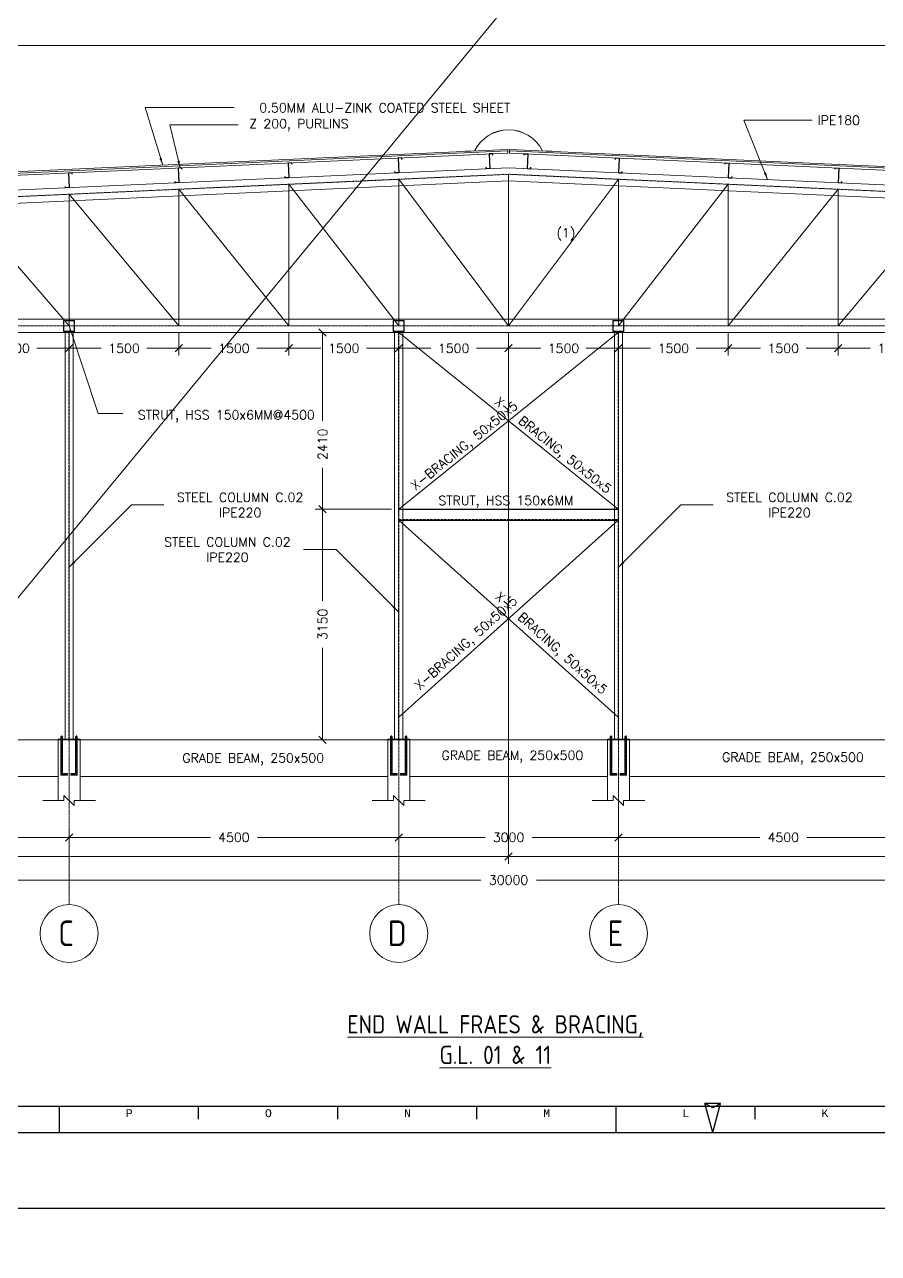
# Model space of a CAD drawing. Header units: millimetres. Extents: x -388065 to 2372687422, y -192755 to 667797.
# Drawn here: x 1427601 to 1439258, y 379737 to 396511 of the extents above; entities that cross this region are included whole.
import ezdxf

# ---------------------------------------------------------------- set-up
doc = ezdxf.new("R2010")
doc.units = ezdxf.units.MM
doc.linetypes.add('CENTER', pattern=[2, 1.25, -0.25, 0.25, -0.25])
doc.linetypes.add('HIDDEN2', pattern=[4.7625, 3.175, -1.5875])
doc.layers.add('Label', color=192, linetype='Continuous')
doc.layers.add('LOGO', color=250, linetype='Continuous')
for name, color, linetype, lineweight in [('STR-CL', 1, 'CENTER', 9), ('STR-CONC_IN_SEC', 7, 'Continuous', 15), ('STR-DIM', 1, 'Continuous', 9), ('STR-GRID', 248, 'Continuous', 9), ('STR-STEEL', 6, 'Continuous', 30), ('STR-STEEL_IN_SEC', 6, 'Continuous', 15), ('STR-STEEL_IN_SEC_HIDD', 6, 'HIDDEN2', 15), ('STR-TEXT', 7, 'Continuous', 9)]:
    doc.layers.add(name, color=color, linetype=linetype, lineweight=lineweight)
doc.styles.add('MINA_MM_ANNOT_PLAN', font='dim.shx', dxfattribs={"height": 350})
doc.styles.add('MINA_MM_LAYOUT', font='dim.shx', dxfattribs={"height": 250})
doc.styles.add('MINA_MM_X-SEC', font='romans.shx', dxfattribs={"height": 125})
doc.styles.add('STANDART', font='MONOTXT.shx')
doc.dimstyles.new('MINA_MM_X-SEC', dxfattribs={"dimtxt": 125, "dimasz": 100, "dimexe": 100, "dimexo": 100, "dimgap": 100, "dimtad": 0, "dimdec": 0, "dimzin": 0, "dimdsep": 46, "dimtxsty": 'MINA_MM_X-SEC', "dimblk": 'OBLIQUE', "dimcen": 0.09, "dimclrd": 256, "dimclre": 256, "dimclrt": 7, "dimadec": 0, "dimazin": 0, "dimtfac": 1, "dimtdec": 0, "dimtix": 1, "dimtofl": 0, "dimtmove": 0, "dimatfit": 0, "dimfxl": 1, "dimtolj": 1, "dimtzin": 0, "dimlwd": -1, "dimlwe": -1, "dimarcsym": 0})

# ---------------------------------------------------------------- blocks, each defined once
blk = doc.blocks.new('_OBLIQUE')
at = {"color": 0, "linetype": 'ByBlock'}
blk.add_line((-0.5, -0.5), (0.5, 0.5), dxfattribs=at)
blk = doc.blocks.new('*D1613')
at = {"layer": 'Defpoints', "color": 0, "ltscale": 10, "transparency": 16777216}
for p in [(1426709, 392398), (1428209, 392398), (1428209, 392092)]:
    blk.add_point(p, dxfattribs=at)
at = {"layer": 'STR-DIM', "ltscale": 10, "transparency": 16777216}
for p, q in [((1426709, 392298), (1426709, 391992)), ((1428209, 392298), (1428209, 391992)), ((1426709, 392092), (1427147, 392092)), ((1428209, 392092), (1427770, 392092))]:
    blk.add_line(p, q, dxfattribs=at)
at = {"layer": 'STR-DIM', "ltscale": 10, "transparency": 16777216, "xscale": 100, "yscale": 100, "zscale": 100, "rotation": 180}
blk.add_blockref('_OBLIQUE', (1426709, 392092), dxfattribs=at)
at = {"layer": 'STR-DIM', "ltscale": 10, "transparency": 16777216, "xscale": 100, "yscale": 100, "zscale": 100}
blk.add_blockref('_OBLIQUE', (1428209, 392092), dxfattribs=at)
at = {"layer": 'STR-DIM', "color": 7, "ltscale": 10, "transparency": 16777216, "insert": (1427459, 392092), "char_height": 125, "attachment_point": 5, "style": 'MINA_MM_X-SEC'}
blk.add_mtext('\\A1;1500', dxfattribs=at)
blk = doc.blocks.new('*D1614')
at = {"layer": 'Defpoints', "color": 0, "ltscale": 10, "transparency": 16777216}
for p in [(1428209, 392398), (1429709, 392398), (1429709, 392092)]:
    blk.add_point(p, dxfattribs=at)
at = {"layer": 'STR-DIM', "ltscale": 10, "transparency": 16777216}
for p, q in [((1428209, 392298), (1428209, 391992)), ((1429709, 392298), (1429709, 391992)), ((1428209, 392092), (1428647, 392092)), ((1429709, 392092), (1429270, 392092))]:
    blk.add_line(p, q, dxfattribs=at)
at = {"layer": 'STR-DIM', "ltscale": 10, "transparency": 16777216, "xscale": 100, "yscale": 100, "zscale": 100, "rotation": 180}
blk.add_blockref('_OBLIQUE', (1428209, 392092), dxfattribs=at)
at = {"layer": 'STR-DIM', "ltscale": 10, "transparency": 16777216, "xscale": 100, "yscale": 100, "zscale": 100}
blk.add_blockref('_OBLIQUE', (1429709, 392092), dxfattribs=at)
at = {"layer": 'STR-DIM', "color": 7, "ltscale": 10, "transparency": 16777216, "insert": (1428959, 392092), "char_height": 125, "attachment_point": 5, "style": 'MINA_MM_X-SEC'}
blk.add_mtext('\\A1;1500', dxfattribs=at)
blk = doc.blocks.new('*D1615')
at = {"layer": 'Defpoints', "color": 0, "ltscale": 10, "transparency": 16777216}
for p in [(1429709, 392398), (1431209, 392398), (1431209, 392092)]:
    blk.add_point(p, dxfattribs=at)
at = {"layer": 'STR-DIM', "ltscale": 10, "transparency": 16777216}
for p, q in [((1429709, 392298), (1429709, 391992)), ((1431209, 392298), (1431209, 391992)), ((1429709, 392092), (1430147, 392092)), ((1431209, 392092), (1430770, 392092))]:
    blk.add_line(p, q, dxfattribs=at)
at = {"layer": 'STR-DIM', "ltscale": 10, "transparency": 16777216, "xscale": 100, "yscale": 100, "zscale": 100, "rotation": 180}
blk.add_blockref('_OBLIQUE', (1429709, 392092), dxfattribs=at)
at = {"layer": 'STR-DIM', "ltscale": 10, "transparency": 16777216, "xscale": 100, "yscale": 100, "zscale": 100}
blk.add_blockref('_OBLIQUE', (1431209, 392092), dxfattribs=at)
at = {"layer": 'STR-DIM', "color": 7, "ltscale": 10, "transparency": 16777216, "insert": (1430459, 392092), "char_height": 125, "attachment_point": 5, "style": 'MINA_MM_X-SEC'}
blk.add_mtext('\\A1;1500', dxfattribs=at)
blk = doc.blocks.new('*D1616')
at = {"layer": 'Defpoints', "color": 0, "ltscale": 10, "transparency": 16777216}
for p in [(1431209, 392398), (1432709, 392398), (1432709, 392092)]:
    blk.add_point(p, dxfattribs=at)
at = {"layer": 'STR-DIM', "ltscale": 10, "transparency": 16777216}
for p, q in [((1431209, 392298), (1431209, 391992)), ((1432709, 392298), (1432709, 391992)), ((1431209, 392092), (1431647, 392092)), ((1432709, 392092), (1432270, 392092))]:
    blk.add_line(p, q, dxfattribs=at)
at = {"layer": 'STR-DIM', "ltscale": 10, "transparency": 16777216, "xscale": 100, "yscale": 100, "zscale": 100, "rotation": 180}
blk.add_blockref('_OBLIQUE', (1431209, 392092), dxfattribs=at)
at = {"layer": 'STR-DIM', "ltscale": 10, "transparency": 16777216, "xscale": 100, "yscale": 100, "zscale": 100}
blk.add_blockref('_OBLIQUE', (1432709, 392092), dxfattribs=at)
at = {"layer": 'STR-DIM', "color": 7, "ltscale": 10, "transparency": 16777216, "insert": (1431959, 392092), "char_height": 125, "attachment_point": 5, "style": 'MINA_MM_X-SEC'}
blk.add_mtext('\\A1;1500', dxfattribs=at)
blk = doc.blocks.new('*D1617')
at = {"layer": 'Defpoints', "color": 0, "ltscale": 10, "transparency": 16777216}
for p in [(1432709, 392398), (1434209, 392398), (1434209, 392092)]:
    blk.add_point(p, dxfattribs=at)
at = {"layer": 'STR-DIM', "ltscale": 10, "transparency": 16777216}
for p, q in [((1432709, 392298), (1432709, 391992)), ((1434209, 392298), (1434209, 391992)), ((1432709, 392092), (1433147, 392092)), ((1434209, 392092), (1433770, 392092))]:
    blk.add_line(p, q, dxfattribs=at)
at = {"layer": 'STR-DIM', "ltscale": 10, "transparency": 16777216, "xscale": 100, "yscale": 100, "zscale": 100, "rotation": 180}
blk.add_blockref('_OBLIQUE', (1432709, 392092), dxfattribs=at)
at = {"layer": 'STR-DIM', "ltscale": 10, "transparency": 16777216, "xscale": 100, "yscale": 100, "zscale": 100}
blk.add_blockref('_OBLIQUE', (1434209, 392092), dxfattribs=at)
at = {"layer": 'STR-DIM', "color": 7, "ltscale": 10, "transparency": 16777216, "insert": (1433459, 392092), "char_height": 125, "attachment_point": 5, "style": 'MINA_MM_X-SEC'}
blk.add_mtext('\\A1;1500', dxfattribs=at)
blk = doc.blocks.new('*D1618')
at = {"layer": 'Defpoints', "color": 0, "ltscale": 10, "transparency": 16777216}
for p in [(1449209, 384833), (1419209, 384499), (1449209, 384499)]:
    blk.add_point(p, dxfattribs=at)
at = {"layer": 'STR-DIM', "ltscale": 10, "transparency": 16777216}
for p, q in [((1419209, 384599), (1419209, 384933)), ((1419209, 384833), (1433829, 384833)), ((1449209, 384833), (1434588, 384833)), ((1449209, 384599), (1449209, 384933))]:
    blk.add_line(p, q, dxfattribs=at)
at = {"layer": 'STR-DIM', "ltscale": 10, "transparency": 16777216, "xscale": 100, "yscale": 100, "zscale": 100, "rotation": 180}
blk.add_blockref('_OBLIQUE', (1419209, 384833), dxfattribs=at)
at = {"layer": 'STR-DIM', "ltscale": 10, "transparency": 16777216, "xscale": 100, "yscale": 100, "zscale": 100}
blk.add_blockref('_OBLIQUE', (1449209, 384833), dxfattribs=at)
at = {"layer": 'STR-DIM', "color": 7, "ltscale": 10, "transparency": 16777216, "insert": (1434209, 384833), "char_height": 125, "attachment_point": 5, "style": 'MINA_MM_X-SEC'}
blk.add_mtext('\\A1;30000', dxfattribs=at)
blk = doc.blocks.new('*D1552')
at = {"layer": 'Defpoints', "color": 0, "ltscale": 10, "transparency": 16777216}
for p in [(1438709, 392398), (1440209, 392398), (1438709, 392092)]:
    blk.add_point(p, dxfattribs=at)
at = {"layer": 'STR-DIM', "ltscale": 10, "transparency": 16777216}
for p, q in [((1438709, 392298), (1438709, 391992)), ((1440209, 392298), (1440209, 391992)), ((1438709, 392092), (1439147, 392092)), ((1440209, 392092), (1439770, 392092))]:
    blk.add_line(p, q, dxfattribs=at)
at = {"layer": 'STR-DIM', "ltscale": 10, "transparency": 16777216, "xscale": 100, "yscale": 100, "zscale": 100, "rotation": 180}
blk.add_blockref('_OBLIQUE', (1438709, 392092), dxfattribs=at)
at = {"layer": 'STR-DIM', "ltscale": 10, "transparency": 16777216, "xscale": 100, "yscale": 100, "zscale": 100}
blk.add_blockref('_OBLIQUE', (1440209, 392092), dxfattribs=at)
at = {"layer": 'STR-DIM', "color": 7, "ltscale": 10, "transparency": 16777216, "insert": (1439459, 392092), "char_height": 125, "attachment_point": 5, "style": 'MINA_MM_X-SEC'}
blk.add_mtext('\\A1;1500', dxfattribs=at)
blk = doc.blocks.new('*D1553')
at = {"layer": 'Defpoints', "color": 0, "ltscale": 10, "transparency": 16777216}
for p in [(1437209, 392398), (1438709, 392398), (1437209, 392092)]:
    blk.add_point(p, dxfattribs=at)
at = {"layer": 'STR-DIM', "ltscale": 10, "transparency": 16777216}
for p, q in [((1437209, 392298), (1437209, 391992)), ((1438709, 392298), (1438709, 391992)), ((1437209, 392092), (1437647, 392092)), ((1438709, 392092), (1438270, 392092))]:
    blk.add_line(p, q, dxfattribs=at)
at = {"layer": 'STR-DIM', "ltscale": 10, "transparency": 16777216, "xscale": 100, "yscale": 100, "zscale": 100, "rotation": 180}
blk.add_blockref('_OBLIQUE', (1437209, 392092), dxfattribs=at)
at = {"layer": 'STR-DIM', "ltscale": 10, "transparency": 16777216, "xscale": 100, "yscale": 100, "zscale": 100}
blk.add_blockref('_OBLIQUE', (1438709, 392092), dxfattribs=at)
at = {"layer": 'STR-DIM', "color": 7, "ltscale": 10, "transparency": 16777216, "insert": (1437959, 392092), "char_height": 125, "attachment_point": 5, "style": 'MINA_MM_X-SEC'}
blk.add_mtext('\\A1;1500', dxfattribs=at)
blk = doc.blocks.new('*D1554')
at = {"layer": 'Defpoints', "color": 0, "ltscale": 10, "transparency": 16777216}
for p in [(1435709, 392398), (1437209, 392398), (1435709, 392092)]:
    blk.add_point(p, dxfattribs=at)
at = {"layer": 'STR-DIM', "ltscale": 10, "transparency": 16777216}
for p, q in [((1435709, 392298), (1435709, 391992)), ((1437209, 392298), (1437209, 391992)), ((1435709, 392092), (1436147, 392092)), ((1437209, 392092), (1436770, 392092))]:
    blk.add_line(p, q, dxfattribs=at)
at = {"layer": 'STR-DIM', "ltscale": 10, "transparency": 16777216, "xscale": 100, "yscale": 100, "zscale": 100, "rotation": 180}
blk.add_blockref('_OBLIQUE', (1435709, 392092), dxfattribs=at)
at = {"layer": 'STR-DIM', "ltscale": 10, "transparency": 16777216, "xscale": 100, "yscale": 100, "zscale": 100}
blk.add_blockref('_OBLIQUE', (1437209, 392092), dxfattribs=at)
at = {"layer": 'STR-DIM', "color": 7, "ltscale": 10, "transparency": 16777216, "insert": (1436459, 392092), "char_height": 125, "attachment_point": 5, "style": 'MINA_MM_X-SEC'}
blk.add_mtext('\\A1;1500', dxfattribs=at)
blk = doc.blocks.new('*D1555')
at = {"layer": 'Defpoints', "color": 0, "ltscale": 10, "transparency": 16777216}
for p in [(1434209, 392398), (1435709, 392398), (1434209, 392092)]:
    blk.add_point(p, dxfattribs=at)
at = {"layer": 'STR-DIM', "ltscale": 10, "transparency": 16777216}
for p, q in [((1434209, 392298), (1434209, 391992)), ((1435709, 392298), (1435709, 391992)), ((1434209, 392092), (1434647, 392092)), ((1435709, 392092), (1435270, 392092))]:
    blk.add_line(p, q, dxfattribs=at)
at = {"layer": 'STR-DIM', "ltscale": 10, "transparency": 16777216, "xscale": 100, "yscale": 100, "zscale": 100, "rotation": 180}
blk.add_blockref('_OBLIQUE', (1434209, 392092), dxfattribs=at)
at = {"layer": 'STR-DIM', "ltscale": 10, "transparency": 16777216, "xscale": 100, "yscale": 100, "zscale": 100}
blk.add_blockref('_OBLIQUE', (1435709, 392092), dxfattribs=at)
at = {"layer": 'STR-DIM', "color": 7, "ltscale": 10, "transparency": 16777216, "insert": (1434959, 392092), "char_height": 125, "attachment_point": 5, "style": 'MINA_MM_X-SEC'}
blk.add_mtext('\\A1;1500', dxfattribs=at)
blk = doc.blocks.new('*D1557')
at = {"layer": 'Defpoints', "color": 0, "ltscale": 10, "transparency": 16777216}
for p in [(1434209, 392398), (1419209, 385664), (1434209, 385154)]:
    blk.add_point(p, dxfattribs=at)
at = {"layer": 'STR-DIM', "ltscale": 10, "transparency": 16777216}
for p, q in [((1434209, 392298), (1434209, 385054)), ((1419209, 385564), (1419209, 385054)), ((1419209, 385154), (1426338, 385154)), ((1434209, 385154), (1427079, 385154))]:
    blk.add_line(p, q, dxfattribs=at)
at = {"layer": 'STR-DIM', "ltscale": 10, "transparency": 16777216, "xscale": 100, "yscale": 100, "zscale": 100, "rotation": 180}
blk.add_blockref('_OBLIQUE', (1419209, 385154), dxfattribs=at)
at = {"layer": 'STR-DIM', "ltscale": 10, "transparency": 16777216, "xscale": 100, "yscale": 100, "zscale": 100}
blk.add_blockref('_OBLIQUE', (1434209, 385154), dxfattribs=at)
at = {"layer": 'STR-DIM', "color": 7, "ltscale": 10, "transparency": 16777216, "insert": (1426709, 385154), "char_height": 125, "attachment_point": 5, "style": 'MINA_MM_X-SEC'}
blk.add_mtext('\\A1;15000', dxfattribs=at)
blk = doc.blocks.new('*D1558')
at = {"layer": 'Defpoints', "color": 0, "ltscale": 10, "transparency": 16777216}
for p in [(1434209, 392398), (1449209, 385664), (1434209, 385154)]:
    blk.add_point(p, dxfattribs=at)
at = {"layer": 'STR-DIM', "ltscale": 10, "transparency": 16777216}
for p, q in [((1434209, 392298), (1434209, 385054)), ((1449209, 385564), (1449209, 385054)), ((1434209, 385154), (1441338, 385154)), ((1449209, 385154), (1442079, 385154))]:
    blk.add_line(p, q, dxfattribs=at)
at = {"layer": 'STR-DIM', "ltscale": 10, "transparency": 16777216, "xscale": 100, "yscale": 100, "zscale": 100, "rotation": 180}
blk.add_blockref('_OBLIQUE', (1434209, 385154), dxfattribs=at)
at = {"layer": 'STR-DIM', "ltscale": 10, "transparency": 16777216, "xscale": 100, "yscale": 100, "zscale": 100}
blk.add_blockref('_OBLIQUE', (1449209, 385154), dxfattribs=at)
at = {"layer": 'STR-DIM', "color": 7, "ltscale": 10, "transparency": 16777216, "insert": (1441709, 385154), "char_height": 125, "attachment_point": 5, "style": 'MINA_MM_X-SEC'}
blk.add_mtext('\\A1;15000', dxfattribs=at)
blk = doc.blocks.new('*D1620')
at = {"layer": 'Defpoints', "color": 0, "ltscale": 10, "transparency": 16777216}
for p in [(1423709, 385664), (1428209, 385416), (1428209, 384499)]:
    blk.add_point(p, dxfattribs=at)
at = {"layer": 'STR-DIM', "ltscale": 10, "transparency": 16777216}
for p, q in [((1423709, 385564), (1423709, 385316)), ((1428209, 384599), (1428209, 385516)), ((1423709, 385416), (1425638, 385416)), ((1428209, 385416), (1426279, 385416))]:
    blk.add_line(p, q, dxfattribs=at)
at = {"layer": 'STR-DIM', "ltscale": 10, "transparency": 16777216, "xscale": 100, "yscale": 100, "zscale": 100, "rotation": 180}
blk.add_blockref('_OBLIQUE', (1423709, 385416), dxfattribs=at)
at = {"layer": 'STR-DIM', "ltscale": 10, "transparency": 16777216, "xscale": 100, "yscale": 100, "zscale": 100}
blk.add_blockref('_OBLIQUE', (1428209, 385416), dxfattribs=at)
at = {"layer": 'STR-DIM', "color": 7, "ltscale": 10, "transparency": 16777216, "insert": (1425959, 385416), "char_height": 125, "attachment_point": 5, "style": 'MINA_MM_X-SEC'}
blk.add_mtext('\\A1;4500', dxfattribs=at)
blk = doc.blocks.new('*D1561')
at = {"layer": 'Defpoints', "color": 0, "ltscale": 10, "transparency": 16777216}
for p in [(1431669, 389898), (1432712, 389898), (1432459, 386748)]:
    blk.add_point(p, dxfattribs=at)
at = {"layer": 'STR-DIM', "ltscale": 10, "transparency": 16777216}
for p, q in [((1432612, 389898), (1431569, 389898)), ((1431669, 389898), (1431669, 388643)), ((1431669, 386748), (1431669, 388002)), ((1432359, 386748), (1431569, 386748))]:
    blk.add_line(p, q, dxfattribs=at)
at = {"layer": 'STR-DIM', "ltscale": 10, "transparency": 16777216, "xscale": 100, "yscale": 100, "zscale": 100}
for p, rotation in [((1431669, 389898), 90), ((1431669, 386748), 270)]:
    blk.add_blockref('_OBLIQUE', p, dxfattribs=dict(at, rotation=rotation))
at = {"layer": 'STR-DIM', "color": 7, "ltscale": 10, "transparency": 16777216, "insert": (1431669, 388323), "char_height": 125, "attachment_point": 5, "rotation": 90, "style": 'MINA_MM_X-SEC'}
blk.add_mtext('\\A1;3150', dxfattribs=at)
blk = doc.blocks.new('*D1565')
at = {"layer": 'Defpoints', "color": 0, "ltscale": 10, "transparency": 16777216}
for p in [(1432654, 392308), (1431669, 389898), (1432712, 389898)]:
    blk.add_point(p, dxfattribs=at)
at = {"layer": 'STR-DIM', "ltscale": 10, "transparency": 16777216}
for p, q in [((1432554, 392308), (1431569, 392308)), ((1431669, 392308), (1431669, 391103)), ((1431669, 389898), (1431669, 390462)), ((1432612, 389898), (1431569, 389898))]:
    blk.add_line(p, q, dxfattribs=at)
at = {"layer": 'STR-DIM', "ltscale": 10, "transparency": 16777216, "xscale": 100, "yscale": 100, "zscale": 100}
for p, rotation in [((1431669, 392308), 90), ((1431669, 389898), 270)]:
    blk.add_blockref('_OBLIQUE', p, dxfattribs=dict(at, rotation=rotation))
at = {"layer": 'STR-DIM', "color": 7, "ltscale": 10, "transparency": 16777216, "insert": (1431669, 390782), "char_height": 125, "attachment_point": 5, "rotation": 90, "style": 'MINA_MM_X-SEC'}
blk.add_mtext('\\A1;2410', dxfattribs=at)
blk = doc.blocks.new('LABLE')
at = {"layer": 'Label', "color": 7}
for p, q in [((679, 679), (79751, 679)), ((23797, 0), (23797, 679)), ((27354, 340), (27354, 679)), ((30911, 340), (30911, 679)), ((34468, 340), (34468, 679)), ((38025, 0), (38025, 679)), ((40697, 745), (40298, 745)), ((40498, 0), (40298, 745)), ((40498, 630), (40298, 745)), ((40498, 0), (40697, 745)), ((40697, 745), (40498, 630)), ((41582, 340), (41582, 679)), ((0, 0), (80430, 0))]:
    blk.add_line(p, q, dxfattribs=at)
at = {"layer": 'Label', "color": 7, "style": 'STANDART', "width": 1}
for s, p in [('P', (25493, 394)), ('O', (29050, 394)), ('N', (32607, 394)), ('M', (36164, 394)), ('L', (39721, 394)), ('K', (43278, 394))]:
    blk.add_text(s, height=203, dxfattribs=at).set_placement(p)
blk = doc.blocks.new('*D1624')
at = {"layer": 'Defpoints', "color": 0, "ltscale": 10, "transparency": 16777216}
for p in [(1432709, 385920), (1432709, 385416), (1428209, 384499)]:
    blk.add_point(p, dxfattribs=at)
at = {"layer": 'STR-DIM', "ltscale": 10, "transparency": 16777216}
for p, q in [((1432709, 385820), (1432709, 385316)), ((1428209, 384599), (1428209, 385516)), ((1428209, 385416), (1430138, 385416)), ((1432709, 385416), (1430779, 385416))]:
    blk.add_line(p, q, dxfattribs=at)
at = {"layer": 'STR-DIM', "ltscale": 10, "transparency": 16777216, "xscale": 100, "yscale": 100, "zscale": 100, "rotation": 180}
blk.add_blockref('_OBLIQUE', (1428209, 385416), dxfattribs=at)
at = {"layer": 'STR-DIM', "ltscale": 10, "transparency": 16777216, "xscale": 100, "yscale": 100, "zscale": 100}
blk.add_blockref('_OBLIQUE', (1432709, 385416), dxfattribs=at)
at = {"layer": 'STR-DIM', "color": 7, "ltscale": 10, "transparency": 16777216, "insert": (1430459, 385416), "char_height": 125, "attachment_point": 5, "style": 'MINA_MM_X-SEC'}
blk.add_mtext('\\A1;4500', dxfattribs=at)
blk = doc.blocks.new('*D1625')
at = {"layer": 'Defpoints', "color": 0, "ltscale": 10, "transparency": 16777216}
for p in [(1432709, 385920), (1435709, 385920), (1435709, 385416)]:
    blk.add_point(p, dxfattribs=at)
at = {"layer": 'STR-DIM', "ltscale": 10, "transparency": 16777216}
for p, q in [((1432709, 385820), (1432709, 385316)), ((1435709, 385820), (1435709, 385316)), ((1432709, 385416), (1433888, 385416)), ((1435709, 385416), (1434529, 385416))]:
    blk.add_line(p, q, dxfattribs=at)
at = {"layer": 'STR-DIM', "ltscale": 10, "transparency": 16777216, "xscale": 100, "yscale": 100, "zscale": 100, "rotation": 180}
blk.add_blockref('_OBLIQUE', (1432709, 385416), dxfattribs=at)
at = {"layer": 'STR-DIM', "ltscale": 10, "transparency": 16777216, "xscale": 100, "yscale": 100, "zscale": 100}
blk.add_blockref('_OBLIQUE', (1435709, 385416), dxfattribs=at)
at = {"layer": 'STR-DIM', "color": 7, "ltscale": 10, "transparency": 16777216, "insert": (1434209, 385416), "char_height": 125, "attachment_point": 5, "style": 'MINA_MM_X-SEC'}
blk.add_mtext('\\A1;3000', dxfattribs=at)
blk = doc.blocks.new('*D1626')
at = {"layer": 'Defpoints', "color": 0, "ltscale": 10, "transparency": 16777216}
for p in [(1435709, 385920), (1440209, 385920), (1440209, 385416)]:
    blk.add_point(p, dxfattribs=at)
at = {"layer": 'STR-DIM', "ltscale": 10, "transparency": 16777216}
for p, q in [((1435709, 385820), (1435709, 385316)), ((1440209, 385820), (1440209, 385316)), ((1435709, 385416), (1437638, 385416)), ((1440209, 385416), (1438279, 385416))]:
    blk.add_line(p, q, dxfattribs=at)
at = {"layer": 'STR-DIM', "ltscale": 10, "transparency": 16777216, "xscale": 100, "yscale": 100, "zscale": 100, "rotation": 180}
blk.add_blockref('_OBLIQUE', (1435709, 385416), dxfattribs=at)
at = {"layer": 'STR-DIM', "ltscale": 10, "transparency": 16777216, "xscale": 100, "yscale": 100, "zscale": 100}
blk.add_blockref('_OBLIQUE', (1440209, 385416), dxfattribs=at)
at = {"layer": 'STR-DIM', "color": 7, "ltscale": 10, "transparency": 16777216, "insert": (1437959, 385416), "char_height": 125, "attachment_point": 5, "style": 'MINA_MM_X-SEC'}
blk.add_mtext('\\A1;4500', dxfattribs=at)

msp = doc.modelspace()

# ---------------------------------------------------------------- linework, layer by layer
at = {"layer": 'LOGO', "ltscale": 0.1}
msp.add_lwpolyline([(1459406.7465, 380353.5137), (1459406.7465, 412098.7654), (1414461.0282, 412098.7654), (1414461.0282, 380353.5137)], close=True, dxfattribs=at)
at = {"layer": 'STR-CL', "ltscale": 10}
for p, q in [((1417708.5094, 393717.5052), (1434208.5094, 394467.5052)), ((1450704.4227, 393717.6909), (1434208.5094, 394467.5052)), ((1434208.5094, 392397.5981), (1417708.5094, 392397.5981)), ((1434208.5094, 392397.5981), (1450708.5094, 392397.5981)), ((1428208.5094, 392307.5981), (1428208.5094, 384499.4444)), ((1432708.5094, 392307.5981), (1432708.5094, 384499.4444)), ((1435708.5094, 392307.5981), (1435708.5094, 384499.4444)), ((1428108.5094, 386275.7926), (1428108.5094, 386806.8254)), ((1428308.5094, 386275.7926), (1428308.5094, 386806.8254)), ((1432608.5094, 386275.7926), (1432608.5094, 386806.8254)), ((1432808.5094, 386275.7926), (1432808.5094, 386806.8254)), ((1435608.5094, 386275.7926), (1435608.5094, 386806.8254)), ((1435808.5094, 386275.7926), (1435808.5094, 386806.8254)), ((1428108.5094, 386275.7926), (1428185.8915, 386275.7926)), ((1428308.5094, 386275.7926), (1428231.1274, 386275.7926)), ((1432608.5094, 386275.7926), (1432685.8915, 386275.7926)), ((1432808.5094, 386275.7926), (1432731.1274, 386275.7926)), ((1435608.5094, 386275.7926), (1435685.8915, 386275.7926)), ((1435808.5094, 386275.7926), (1435731.1274, 386275.7926))]:
    msp.add_line(p, q, dxfattribs=at)
at = {"layer": 'STR-CONC_IN_SEC', "ltscale": 10}
for p, q in [((1416562.146, 386747.5981), (1451568.9627, 386747.5981)), ((1423858.5094, 386247.5981), (1428058.5094, 386247.5981)), ((1428358.5094, 386247.5981), (1432558.5094, 386247.5981)), ((1432858.5094, 386247.5981), (1435558.5094, 386247.5981)), ((1435858.5094, 386247.5981), (1440058.5094, 386247.5981))]:
    msp.add_line(p, q, dxfattribs=at)
for points in [[(1428358.5094, 385919.5076), (1428358.5094, 386747.5981), (1428058.5094, 386747.5981), (1428058.5094, 385919.5076)], [(1432858.5094, 385919.5076), (1432858.5094, 386747.5981), (1432558.5094, 386747.5981), (1432558.5094, 385919.5076)], [(1435858.5094, 385919.5076), (1435858.5094, 386747.5981), (1435558.5094, 386747.5981), (1435558.5094, 385919.5076)], [(1428568.5094, 385919.5076), (1428278.5094, 385919.5076), (1428278.5094, 385849.5076), (1428138.5094, 385989.5076), (1428138.5094, 385919.5076), (1427848.5094, 385919.5076)], [(1433068.5094, 385919.5076), (1432778.5094, 385919.5076), (1432778.5094, 385849.5076), (1432638.5094, 385989.5076), (1432638.5094, 385919.5076), (1432348.5094, 385919.5076)], [(1436068.5094, 385919.5076), (1435778.5094, 385919.5076), (1435778.5094, 385849.5076), (1435638.5094, 385989.5076), (1435638.5094, 385919.5076), (1435348.5094, 385919.5076)]]:
    msp.add_lwpolyline(points, dxfattribs=at)
at = {"layer": 'STR-GRID', "ltscale": 10}
for centre in [(1428208.5094, 384103.3669), (1432708.5094, 384103.3669), (1435708.5094, 384103.3669)]:
    msp.add_circle(centre, 396.0775, dxfattribs=at)
at = {"layer": 'STR-STEEL', "ltscale": 10}
for p, q in [((1432711.5094, 389897.5981), (1435705.5094, 389897.5981)), ((1432711.5094, 389747.5981), (1435705.5094, 389747.5981))]:
    msp.add_line(p, q, dxfattribs=at)
for points in [[(1432750.2845, 394671.501), (1432749.3763, 394691.4804), (1432699.4279, 394689.21), (1432708.5094, 394489.4163), (1432658.561, 394487.1459), (1432657.6528, 394507.1253)], [(1433995.3323, 394728.0941), (1433994.4241, 394748.0735), (1433944.4757, 394745.8031), (1433953.5572, 394546.0094), (1433903.6088, 394543.739), (1433902.7006, 394563.7183)], [(1434421.6865, 394728.0941), (1434422.5947, 394748.0735), (1434472.5431, 394745.8031), (1434463.4616, 394546.0094), (1434513.41, 394543.739), (1434514.3182, 394563.7183)], [(1435666.7344, 394671.501), (1435667.6425, 394691.4804), (1435717.5909, 394689.21), (1435708.5094, 394489.4163), (1435758.4578, 394487.1459), (1435759.366, 394507.1253)], [(1429750.2845, 394535.1374), (1429749.3763, 394555.1167), (1429699.4279, 394552.8464), (1429708.5094, 394353.0526), (1429658.561, 394350.7823), (1429657.6528, 394370.7616)], [(1431250.2845, 394603.3192), (1431249.3763, 394623.2986), (1431199.4279, 394621.0282), (1431208.5094, 394421.2345), (1431158.561, 394418.9641), (1431157.6528, 394438.9434)], [(1437166.7344, 394603.3192), (1437167.6425, 394623.2986), (1437217.5909, 394621.0282), (1437208.5094, 394421.2345), (1437258.4578, 394418.9641), (1437259.366, 394438.9434)], [(1438666.7344, 394535.1374), (1438667.6425, 394555.1167), (1438717.5909, 394552.8464), (1438708.5094, 394353.0526), (1438758.4578, 394350.7823), (1438759.366, 394370.7616)], [(1428250.2845, 394466.9555), (1428249.3763, 394486.9349), (1428199.4279, 394484.6645), (1428208.5094, 394284.8708), (1428158.561, 394282.6004), (1428157.6528, 394302.5798)]]:
    msp.add_lwpolyline(points, dxfattribs=at)
at = {"layer": 'STR-STEEL_IN_SEC', "color": 7, "ltscale": 0.1}
msp.add_line((1584664.4846, 579101.4319), (1396989.2923, 351706.677), dxfattribs=at)
at = {"layer": 'STR-STEEL_IN_SEC', "ltscale": 10}
for p, q in [((1415731.3428, 396226.1395), (1451817.9059, 396226.1365)), ((1417697.1575, 394057.3402), (1434196.4669, 394807.3088)), ((1417698.0656, 394037.3609), (1434196.4669, 394787.2882)), ((1417699.4279, 394007.3918), (1434196.4669, 394757.2572)), ((1433744.9511, 394788.7875), (1433619.4078, 394783.0809)), ((1433619.4986, 394781.083), (1433619.4078, 394783.0809)), ((1433746.2178, 394786.843), (1433619.4986, 394781.083)), ((1434196.4669, 394807.3088), (1434196.4669, 394757.2572)), ((1450719.8613, 394057.3402), (1434220.5519, 394807.3088)), ((1434220.5519, 394807.3088), (1434220.5519, 394757.2572)), ((1450718.9532, 394037.3609), (1434220.5519, 394787.2882)), ((1450717.5909, 394007.3918), (1434220.5519, 394757.2572)), ((1434670.801, 394786.843), (1434797.5202, 394781.083)), ((1434672.0677, 394788.7875), (1434797.611, 394783.0809)), ((1434797.5202, 394781.083), (1434797.611, 394783.0809)), ((1419323.5094, 393881.0072), (1434208.5094, 394557.5981)), ((1449093.5094, 393881.0072), (1434208.5094, 394557.5981)), ((1419323.5094, 393700.8213), (1434208.5094, 394377.4122)), ((1432708.5094, 392397.5981), (1432708.5094, 394399.3234)), ((1434208.5094, 392397.5981), (1432708.5094, 394399.3234)), ((1434208.5094, 392397.5981), (1434208.5094, 394467.5052)), ((1434208.5094, 392397.5981), (1435708.5094, 394399.3234)), ((1449093.5094, 393700.8213), (1434208.5094, 394377.4122)), ((1435708.5094, 392397.5981), (1435708.5094, 394399.3234)), ((1428208.5094, 392397.5981), (1428208.5094, 394194.7779)), ((1429708.5094, 392397.5981), (1428208.5094, 394194.7779)), ((1429708.5094, 392397.5981), (1429708.5094, 394262.9597)), ((1431208.5094, 392397.5981), (1429708.5094, 394262.9597)), ((1431208.5094, 392397.5981), (1431208.5094, 394331.1415)), ((1432708.5094, 392397.5981), (1431208.5094, 394331.1415)), ((1435708.5094, 392397.5981), (1437208.5094, 394331.1415)), ((1437208.5094, 392397.5981), (1437208.5094, 394331.1415)), ((1437208.5094, 392397.5981), (1438708.5094, 394262.9597)), ((1438708.5094, 392397.5981), (1438708.5094, 394262.9597)), ((1438708.5094, 392397.5981), (1440208.5094, 394194.7779)), ((1428208.5094, 392397.5981), (1426708.5094, 394126.5961)), ((1434208.5094, 392487.5981), (1419323.5094, 392487.5981)), ((1434208.5094, 392487.5981), (1449093.5094, 392487.5981)), ((1434208.5094, 392307.5981), (1419323.5094, 392307.5981)), ((1432711.5094, 389897.5981), (1435705.5094, 392307.5981)), ((1432711.5094, 392307.5981), (1435705.5094, 389897.5981)), ((1434208.5094, 392307.5981), (1449093.5094, 392307.5981)), ((1432711.5094, 389747.5981), (1435705.5094, 387057.5981)), ((1432711.5094, 387057.5981), (1435705.5094, 389747.5981)), ((1428119.5094, 386793.5981), (1428097.5094, 386795.5981)), ((1428119.5094, 386795.5744), (1428097.5094, 386795.5981)), ((1428097.5094, 386264.7926), (1428097.5094, 386795.5744)), ((1428119.5094, 386791.5981), (1428097.5094, 386793.5981)), ((1428119.5094, 386789.5981), (1428097.5094, 386791.5981)), ((1428119.5094, 386787.5981), (1428097.5094, 386789.5981)), ((1428119.5094, 386785.5981), (1428097.5094, 386787.5981)), ((1428119.5094, 386783.5981), (1428097.5094, 386785.5981)), ((1428119.5094, 386781.5981), (1428097.5094, 386783.5981)), ((1428119.5094, 386779.5981), (1428097.5094, 386781.5981)), ((1428119.5094, 386777.5981), (1428097.5094, 386779.5981)), ((1428119.5094, 386775.5981), (1428097.5094, 386777.5981)), ((1428119.5094, 386773.5981), (1428097.5094, 386775.5981)), ((1428119.5094, 386771.5981), (1428097.5094, 386773.5981)), ((1428119.5094, 386769.5981), (1428097.5094, 386771.5981)), ((1428119.5094, 386767.5981), (1428097.5094, 386769.5981)), ((1428119.5094, 386765.5981), (1428097.5094, 386767.5981)), ((1428119.5094, 386763.5981), (1428097.5094, 386765.5981)), ((1428119.5094, 386761.5981), (1428097.5094, 386763.5981)), ((1428119.5094, 386759.5981), (1428097.5094, 386761.5981)), ((1428119.5094, 386757.5981), (1428097.5094, 386759.5981)), ((1428119.5094, 386286.7926), (1428119.5094, 386795.5744)), ((1428297.5094, 386793.5981), (1428319.5094, 386795.5981)), ((1428297.5094, 386795.5744), (1428319.5094, 386795.5981)), ((1428297.5094, 386286.7926), (1428297.5094, 386795.5744)), ((1428297.5094, 386791.5981), (1428319.5094, 386793.5981)), ((1428297.5094, 386789.5981), (1428319.5094, 386791.5981)), ((1428297.5094, 386787.5981), (1428319.5094, 386789.5981)), ((1428297.5094, 386785.5981), (1428319.5094, 386787.5981)), ((1428297.5094, 386783.5981), (1428319.5094, 386785.5981)), ((1428297.5094, 386781.5981), (1428319.5094, 386783.5981)), ((1428297.5094, 386779.5981), (1428319.5094, 386781.5981)), ((1428297.5094, 386777.5981), (1428319.5094, 386779.5981)), ((1428297.5094, 386775.5981), (1428319.5094, 386777.5981)), ((1428297.5094, 386773.5981), (1428319.5094, 386775.5981)), ((1428297.5094, 386771.5981), (1428319.5094, 386773.5981)), ((1428297.5094, 386769.5981), (1428319.5094, 386771.5981)), ((1428297.5094, 386767.5981), (1428319.5094, 386769.5981)), ((1428297.5094, 386765.5981), (1428319.5094, 386767.5981)), ((1428297.5094, 386763.5981), (1428319.5094, 386765.5981)), ((1428297.5094, 386761.5981), (1428319.5094, 386763.5981)), ((1428297.5094, 386759.5981), (1428319.5094, 386761.5981)), ((1428297.5094, 386757.5981), (1428319.5094, 386759.5981)), ((1428319.5094, 386264.7926), (1428319.5094, 386795.5744)), ((1432619.5094, 386793.5981), (1432597.5094, 386795.5981)), ((1432619.5094, 386795.5744), (1432597.5094, 386795.5981)), ((1432597.5094, 386264.7926), (1432597.5094, 386795.5744)), ((1432619.5094, 386791.5981), (1432597.5094, 386793.5981)), ((1432619.5094, 386789.5981), (1432597.5094, 386791.5981)), ((1432619.5094, 386787.5981), (1432597.5094, 386789.5981)), ((1432619.5094, 386785.5981), (1432597.5094, 386787.5981)), ((1432619.5094, 386783.5981), (1432597.5094, 386785.5981)), ((1432619.5094, 386781.5981), (1432597.5094, 386783.5981)), ((1432619.5094, 386779.5981), (1432597.5094, 386781.5981)), ((1432619.5094, 386777.5981), (1432597.5094, 386779.5981)), ((1432619.5094, 386775.5981), (1432597.5094, 386777.5981)), ((1432619.5094, 386773.5981), (1432597.5094, 386775.5981)), ((1432619.5094, 386771.5981), (1432597.5094, 386773.5981)), ((1432619.5094, 386769.5981), (1432597.5094, 386771.5981)), ((1432619.5094, 386767.5981), (1432597.5094, 386769.5981)), ((1432619.5094, 386765.5981), (1432597.5094, 386767.5981)), ((1432619.5094, 386763.5981), (1432597.5094, 386765.5981)), ((1432619.5094, 386761.5981), (1432597.5094, 386763.5981)), ((1432619.5094, 386759.5981), (1432597.5094, 386761.5981)), ((1432619.5094, 386757.5981), (1432597.5094, 386759.5981)), ((1432619.5094, 386286.7926), (1432619.5094, 386795.5744)), ((1432797.5094, 386793.5981), (1432819.5094, 386795.5981)), ((1432797.5094, 386795.5744), (1432819.5094, 386795.5981)), ((1432797.5094, 386286.7926), (1432797.5094, 386795.5744)), ((1432797.5094, 386791.5981), (1432819.5094, 386793.5981)), ((1432797.5094, 386789.5981), (1432819.5094, 386791.5981)), ((1432797.5094, 386787.5981), (1432819.5094, 386789.5981)), ((1432797.5094, 386785.5981), (1432819.5094, 386787.5981)), ((1432797.5094, 386783.5981), (1432819.5094, 386785.5981)), ((1432797.5094, 386781.5981), (1432819.5094, 386783.5981)), ((1432797.5094, 386779.5981), (1432819.5094, 386781.5981)), ((1432797.5094, 386777.5981), (1432819.5094, 386779.5981)), ((1432797.5094, 386775.5981), (1432819.5094, 386777.5981)), ((1432797.5094, 386773.5981), (1432819.5094, 386775.5981)), ((1432797.5094, 386771.5981), (1432819.5094, 386773.5981)), ((1432797.5094, 386769.5981), (1432819.5094, 386771.5981)), ((1432797.5094, 386767.5981), (1432819.5094, 386769.5981)), ((1432797.5094, 386765.5981), (1432819.5094, 386767.5981)), ((1432797.5094, 386763.5981), (1432819.5094, 386765.5981)), ((1432797.5094, 386761.5981), (1432819.5094, 386763.5981)), ((1432797.5094, 386759.5981), (1432819.5094, 386761.5981)), ((1432797.5094, 386757.5981), (1432819.5094, 386759.5981)), ((1432819.5094, 386264.7926), (1432819.5094, 386795.5744)), ((1435619.5094, 386793.5981), (1435597.5094, 386795.5981)), ((1435619.5094, 386795.5744), (1435597.5094, 386795.5981)), ((1435597.5094, 386264.7926), (1435597.5094, 386795.5744)), ((1435619.5094, 386791.5981), (1435597.5094, 386793.5981)), ((1435619.5094, 386789.5981), (1435597.5094, 386791.5981)), ((1435619.5094, 386787.5981), (1435597.5094, 386789.5981)), ((1435619.5094, 386785.5981), (1435597.5094, 386787.5981)), ((1435619.5094, 386783.5981), (1435597.5094, 386785.5981)), ((1435619.5094, 386781.5981), (1435597.5094, 386783.5981)), ((1435619.5094, 386779.5981), (1435597.5094, 386781.5981)), ((1435619.5094, 386777.5981), (1435597.5094, 386779.5981)), ((1435619.5094, 386775.5981), (1435597.5094, 386777.5981)), ((1435619.5094, 386773.5981), (1435597.5094, 386775.5981)), ((1435619.5094, 386771.5981), (1435597.5094, 386773.5981)), ((1435619.5094, 386769.5981), (1435597.5094, 386771.5981)), ((1435619.5094, 386767.5981), (1435597.5094, 386769.5981)), ((1435619.5094, 386765.5981), (1435597.5094, 386767.5981)), ((1435619.5094, 386763.5981), (1435597.5094, 386765.5981)), ((1435619.5094, 386761.5981), (1435597.5094, 386763.5981)), ((1435619.5094, 386759.5981), (1435597.5094, 386761.5981)), ((1435619.5094, 386757.5981), (1435597.5094, 386759.5981)), ((1435619.5094, 386286.7926), (1435619.5094, 386795.5744)), ((1435797.5094, 386793.5981), (1435819.5094, 386795.5981)), ((1435797.5094, 386795.5744), (1435819.5094, 386795.5981)), ((1435797.5094, 386286.7926), (1435797.5094, 386795.5744)), ((1435797.5094, 386791.5981), (1435819.5094, 386793.5981)), ((1435797.5094, 386789.5981), (1435819.5094, 386791.5981)), ((1435797.5094, 386787.5981), (1435819.5094, 386789.5981)), ((1435797.5094, 386785.5981), (1435819.5094, 386787.5981)), ((1435797.5094, 386783.5981), (1435819.5094, 386785.5981)), ((1435797.5094, 386781.5981), (1435819.5094, 386783.5981)), ((1435797.5094, 386779.5981), (1435819.5094, 386781.5981)), ((1435797.5094, 386777.5981), (1435819.5094, 386779.5981)), ((1435797.5094, 386775.5981), (1435819.5094, 386777.5981)), ((1435797.5094, 386773.5981), (1435819.5094, 386775.5981)), ((1435797.5094, 386771.5981), (1435819.5094, 386773.5981)), ((1435797.5094, 386769.5981), (1435819.5094, 386771.5981)), ((1435797.5094, 386767.5981), (1435819.5094, 386769.5981)), ((1435797.5094, 386765.5981), (1435819.5094, 386767.5981)), ((1435797.5094, 386763.5981), (1435819.5094, 386765.5981)), ((1435797.5094, 386761.5981), (1435819.5094, 386763.5981)), ((1435797.5094, 386759.5981), (1435819.5094, 386761.5981)), ((1435797.5094, 386757.5981), (1435819.5094, 386759.5981)), ((1435819.5094, 386264.7926), (1435819.5094, 386795.5744)), ((1428097.5094, 386264.7926), (1428185.8915, 386264.7926)), ((1428119.5094, 386286.7926), (1428185.8915, 386286.7926)), ((1428185.8915, 386264.7926), (1428185.8915, 386286.7926)), ((1428297.5094, 386286.7926), (1428231.1274, 386286.7926)), ((1428231.1274, 386264.7926), (1428231.1274, 386286.7926)), ((1428319.5094, 386264.7926), (1428231.1274, 386264.7926)), ((1432597.5094, 386264.7926), (1432685.8915, 386264.7926)), ((1432619.5094, 386286.7926), (1432685.8915, 386286.7926)), ((1432685.8915, 386264.7926), (1432685.8915, 386286.7926)), ((1432797.5094, 386286.7926), (1432731.1274, 386286.7926)), ((1432731.1274, 386264.7926), (1432731.1274, 386286.7926)), ((1432819.5094, 386264.7926), (1432731.1274, 386264.7926)), ((1435597.5094, 386264.7926), (1435685.8915, 386264.7926)), ((1435619.5094, 386286.7926), (1435685.8915, 386286.7926)), ((1435685.8915, 386264.7926), (1435685.8915, 386286.7926)), ((1435797.5094, 386286.7926), (1435731.1274, 386286.7926)), ((1435731.1274, 386264.7926), (1435731.1274, 386286.7926)), ((1435819.5094, 386264.7926), (1435731.1274, 386264.7926))]:
    msp.add_line(p, q, dxfattribs=at)
for points in [[(1428136.5094, 392472.5981), (1428280.5094, 392472.5981, -0.4142135624), (1428283.5094, 392469.5981), (1428283.5094, 392325.5981, -0.4142135624), (1428280.5094, 392322.5981), (1428136.5094, 392322.5981, -0.4142135624), (1428133.5094, 392325.5981), (1428133.5094, 392469.5981, -0.4142135624)], [(1428140.5094, 392468.5981), (1428276.5094, 392468.5981, -0.4142135624), (1428279.5094, 392465.5981), (1428279.5094, 392329.5981, -0.4142135624), (1428276.5094, 392326.5981), (1428140.5094, 392326.5981, -0.4142135624), (1428137.5094, 392329.5981), (1428137.5094, 392465.5981, -0.4142135624)], [(1432636.5094, 392472.5981), (1432780.5094, 392472.5981, -0.4142135624), (1432783.5094, 392469.5981), (1432783.5094, 392325.5981, -0.4142135624), (1432780.5094, 392322.5981), (1432636.5094, 392322.5981, -0.4142135624), (1432633.5094, 392325.5981), (1432633.5094, 392469.5981, -0.4142135624)], [(1432640.5094, 392468.5981), (1432776.5094, 392468.5981, -0.4142135624), (1432779.5094, 392465.5981), (1432779.5094, 392329.5981, -0.4142135624), (1432776.5094, 392326.5981), (1432640.5094, 392326.5981, -0.4142135624), (1432637.5094, 392329.5981), (1432637.5094, 392465.5981, -0.4142135624)], [(1435780.5094, 392472.5981), (1435636.5094, 392472.5981, 0.4142135624), (1435633.5094, 392469.5981), (1435633.5094, 392325.5981, 0.4142135624), (1435636.5094, 392322.5981), (1435780.5094, 392322.5981, 0.4142135624), (1435783.5094, 392325.5981), (1435783.5094, 392469.5981, 0.4142135624)], [(1435776.5094, 392468.5981), (1435640.5094, 392468.5981, 0.4142135624), (1435637.5094, 392465.5981), (1435637.5094, 392329.5981, 0.4142135624), (1435640.5094, 392326.5981), (1435776.5094, 392326.5981, 0.4142135624), (1435779.5094, 392329.5981), (1435779.5094, 392465.5981, 0.4142135624)]]:
    msp.add_lwpolyline(points, format="xyb", close=True, dxfattribs=at)
for points in [[(1428153.5094, 386757.5981), (1428153.5094, 392307.5981), (1428263.5094, 392307.5981), (1428263.5094, 386757.5981)], [(1432653.5094, 386757.5981), (1432653.5094, 392307.5981), (1432763.5094, 392307.5981), (1432763.5094, 386757.5981)], [(1435763.5094, 386757.5981), (1435763.5094, 392307.5981), (1435653.5094, 392307.5981), (1435653.5094, 386757.5981)]]:
    msp.add_lwpolyline(points, dxfattribs=at)
for points in [[(1428058.5094, 386757.5981), (1428358.5094, 386757.5981), (1428358.5094, 386747.5981), (1428058.5094, 386747.5981)], [(1432558.5094, 386757.5981), (1432858.5094, 386757.5981), (1432858.5094, 386747.5981), (1432558.5094, 386747.5981)], [(1435558.5094, 386757.5981), (1435858.5094, 386757.5981), (1435858.5094, 386747.5981), (1435558.5094, 386747.5981)]]:
    msp.add_lwpolyline(points, close=True, dxfattribs=at)
for radius, end in [(518.0104, 153.4932946), (516.0104, 153.62373747)]:
    msp.add_arc((1434208.5094, 394557.5981), radius, 26.37626253, end, dxfattribs=at)
at = {"layer": 'STR-STEEL_IN_SEC_HIDD', "ltscale": 10}
for p, q in [((1428205.5094, 392307.5981), (1428205.5094, 386757.5981)), ((1428211.5094, 392307.5981), (1428211.5094, 386757.5981)), ((1432705.5094, 392307.5981), (1432705.5094, 386757.5981)), ((1432711.5094, 392307.5981), (1432711.5094, 386757.5981)), ((1435705.5094, 392307.5981), (1435705.5094, 386757.5981)), ((1435711.5094, 392307.5981), (1435711.5094, 386757.5981)), ((1432711.5094, 389891.5981), (1435705.5094, 389891.5981)), ((1432711.5094, 389753.5981), (1435705.5094, 389753.5981))]:
    msp.add_line(p, q, dxfattribs=at)

# ---------------------------------------------------------------- block references
at = {"xscale": 0.5340412222186743, "yscale": 0.5340412222186743, "zscale": 0.5340412222186743}
msp.add_blockref('LABLE', (1415368.8983, 381386.9787), dxfattribs=at)

# ---------------------------------------------------------------- texts
at = {"layer": 'STR-TEXT', "color": 7, "ltscale": 10, "attachment_point": 5}
for s, insert, char_height, width, style in [('\\A1;0.50MM ALU-ZINK COATED STEEL SHEET', (1432519.0008, 395375.5189), 125, 4334.999519, 'MINA_MM_X-SEC'), ('\\A1;Z 200, PURLINS', (1431346.4823, 395138.2869), 125, 1888.281259, 'MINA_MM_X-SEC'), ('\\A1;(1)', (1434991.287, 393646.6113), 125, 263.154762, 'MINA_MM_X-SEC'), ('\\A1;STRUT, HSS 150x6MM@4500 ', (1430354.6808, 391164.7342), 125, 3667.050255, 'MINA_MM_X-SEC'), ('\\A1;STRUT, HSS 150x6MM', (1434172.2567, 389995.7859), 125, 3667.050255, 'MINA_MM_X-SEC'), ('\\A1;GRADE BEAM, 250x500', (1430722.6113, 386481.5869), 125, 2598.394414, 'MINA_MM_X-SEC'), ('\\A1;GRADE BEAM, 250x500', (1434261.1748, 386517.513), 125, 2598.394414, 'MINA_MM_X-SEC'), ('\\A1;GRADE BEAM, 250x500', (1438090.5691, 386491.9504), 125, 2598.394414, 'MINA_MM_X-SEC'), ('\\A1;{\\LEND WALL FRAES & BRACING,\\PG.L. 01 & 11}', (1434027.3438, 382656.0948), 250, 7313.692838, 'MINA_MM_LAYOUT')]:
    msp.add_mtext(s, dxfattribs=dict(at, insert=insert, char_height=char_height, width=width, style=style))
at = {"layer": 'STR-TEXT', "color": 7, "ltscale": 10, "char_height": 125, "attachment_point": 5, "style": 'MINA_MM_X-SEC'}
for s, insert in [('\\A1;IPE180', (1438715.993, 395205.1291)), ('\\A1;STEEL COLUMN C.02\\PIPE220', (1430543.6553, 389954.0268)), ('\\A1;STEEL COLUMN C.02\\PIPE220', (1438043.6553, 389954.0268)), ('\\A1;STEEL COLUMN C.02\\PIPE220', (1430370.3635, 389344.0714))]:
    msp.add_mtext(s, dxfattribs=dict(at, insert=insert))
for s, insert, width, rotation in [('\\A1;X-BRACING, 50x50x5', (1433614.5937, 390747.9025), 2065.322442, 38.83209086), ('\\A1;X-  BRACING, 50x50x5', (1434805.144, 390756.7381), 2545.595072, 321.16790914), ('\\A1;X-BRACING, 50x50x5', (1433638.0789, 388055.5489), 2065.322442, 41.93854019), ('\\A1;X-  BRACING, 50x50x5', (1434778.9399, 388055.5489), 2545.595072, 318.06145981)]:
    msp.add_mtext(s, dxfattribs=dict(at, insert=insert, width=width, rotation=rotation))
at = {"layer": 'STR-TEXT', "char_height": 350, "attachment_point": 1, "style": 'MINA_MM_ANNOT_PLAN'}
for s, insert in [('C', (1428059.7896, 384281.8776)), ('D', (1432559.7896, 384281.8776)), ('E', (1435559.7896, 384281.8776))]:
    msp.add_mtext_dynamic_manual_height_columns(s, width=668.666667, gutter_width=12.5, heights=[0], dxfattribs=dict(at, insert=insert))

# ---------------------------------------------------------------- dimensions: what is measured, and where the dimension line sits
at = {"layer": 'STR-DIM', "ltscale": 10}
for base, p1, p2, picture, middle in [((1434208.5094, 385153.9305), (1419208.5094, 385664.1608), (1434208.5094, 392397.5981), '*D1557', (1426708.5094, 385153.9305)), ((1449208.5094, 384832.7657), (1419208.5094, 384499.4444), (1449208.5094, 384499.4444), '*D1618', (1434208.5094, 384832.7657))]:
    dim = msp.add_linear_dim(base=base, p1=p1, p2=p2, dimstyle='MINA_MM_X-SEC', dxfattribs=at)
    dim.commit()
    dim.dimension.update_dxf_attribs({"geometry": picture, "text_midpoint": middle})
for base, p1, p2, picture, middle in [((1428208.5094, 392092.1628), (1426708.5094, 392397.5981), (1428208.5094, 392397.5981), '*D1613', (1427458.5094, 392092.1628)), ((1429708.5094, 392092.1628), (1428208.5094, 392397.5981), (1429708.5094, 392397.5981), '*D1614', (1428958.5094, 392092.1628)), ((1431208.5094, 392092.1628), (1429708.5094, 392397.5981), (1431208.5094, 392397.5981), '*D1615', (1430458.5094, 392092.1628)), ((1432708.5094, 392092.1628), (1431208.5094, 392397.5981), (1432708.5094, 392397.5981), '*D1616', (1431958.5094, 392092.1628)), ((1434208.5094, 392092.1628), (1432708.5094, 392397.5981), (1434208.5094, 392397.5981), '*D1617', (1433458.5094, 392092.1628)), ((1432708.5094, 385416.4312), (1428208.5094, 384499.4444), (1432708.5094, 385919.5076), '*D1624', (1430458.5094, 385416.4312)), ((1435708.5094, 385416.4312), (1432708.5094, 385919.5076), (1435708.5094, 385919.5076), '*D1625', (1434208.5094, 385416.4312)), ((1440208.5094, 385416.4312), (1435708.5094, 385919.5076), (1440208.5094, 385919.5076), '*D1626', (1437958.5094, 385416.4312)), ((1428208.5094, 385416.4312), (1423708.5094, 385664.1608), (1428208.5094, 384499.4444), '*D1620', (1425958.5094, 385416.4312))]:
    dim = msp.add_linear_dim(base=base, p1=p1, p2=p2, dimstyle='MINA_MM_X-SEC', override={"dimtmove": 1}, dxfattribs=at)
    dim.commit()
    dim.dimension.update_dxf_attribs({"geometry": picture, "text_midpoint": middle})
dim = msp.add_linear_dim(base=(1431669.3511, 389897.5981), p1=(1432653.5094, 392307.5981), p2=(1432711.5094, 389897.5981), angle=270, dimstyle='MINA_MM_X-SEC', dxfattribs=at)
dim.commit()
dim.dimension.update_dxf_attribs({"geometry": '*D1565', "text_midpoint": (1431669.3511, 390782.36), "dimtype": 160})
for base, p1, p2, picture, middle in [((1434208.5094, 392092.1628), (1435708.5094, 392397.5981), (1434208.5094, 392397.5981), '*D1555', (1434958.5094, 392092.1628)), ((1435708.5094, 392092.1628), (1437208.5094, 392397.5981), (1435708.5094, 392397.5981), '*D1554', (1436458.5094, 392092.1628)), ((1437208.5094, 392092.1628), (1438708.5094, 392397.5981), (1437208.5094, 392397.5981), '*D1553', (1437958.5094, 392092.1628)), ((1438708.5094, 392092.1628), (1440208.5094, 392397.5981), (1438708.5094, 392397.5981), '*D1552', (1439458.5094, 392092.1628))]:
    dim = msp.add_linear_dim(base=base, p1=p1, p2=p2, angle=180, dimstyle='MINA_MM_X-SEC', override={"dimtmove": 1}, dxfattribs=at)
    dim.commit()
    dim.dimension.update_dxf_attribs({"geometry": picture, "text_midpoint": middle})
for base, p1, p2, angle, picture, middle in [((1434208.5094, 385153.9305), (1449208.5094, 385664.1608), (1434208.5094, 392397.5981), 180, '*D1558', (1441708.5094, 385153.9305)), ((1431669.3511, 389897.5981), (1432458.5094, 386747.5981), (1432711.5094, 389897.5981), 90, '*D1561', (1431669.3511, 388322.5981))]:
    dim = msp.add_linear_dim(base=base, p1=p1, p2=p2, angle=angle, dimstyle='MINA_MM_X-SEC', dxfattribs=at)
    dim.commit()
    dim.dimension.update_dxf_attribs({"geometry": picture, "text_midpoint": middle})

# ---------------------------------------------------------------- leaders
for points in [[(1429486.4075, 394593.2152), (1429247.0473, 395379.5013), (1430461.5926, 395379.5013)], [(1437745.9307, 394396.8062), (1437420.6293, 395204.6118), (1438355.0762, 395204.6118)], [(1429724.4021, 394553.9815), (1429582.953, 395142.2694), (1430517.4, 395142.2694)]]:
    msp.add_leader(points, dimstyle='MINA_MM_X-SEC', dxfattribs=at)
for points in [[(1428208.5094, 392397.5981), (1428605.8956, 391200.9186), (1428943.7438, 391200.9186)], [(1428208.5094, 389103.3853), (1429058.6336, 389953.5095), (1429503.1511, 389953.5095)], [(1435708.5094, 389103.3853), (1436558.6336, 389953.5095), (1437003.1511, 389953.5095)], [(1432705.5094, 388493.4299), (1431855.3852, 389343.5541), (1431410.8677, 389343.5541)]]:
    msp.add_leader(points, dimstyle='MINA_MM_X-SEC', override={"dimtmove": 1}, dxfattribs=at)

doc.saveas('drawing.dxf')
